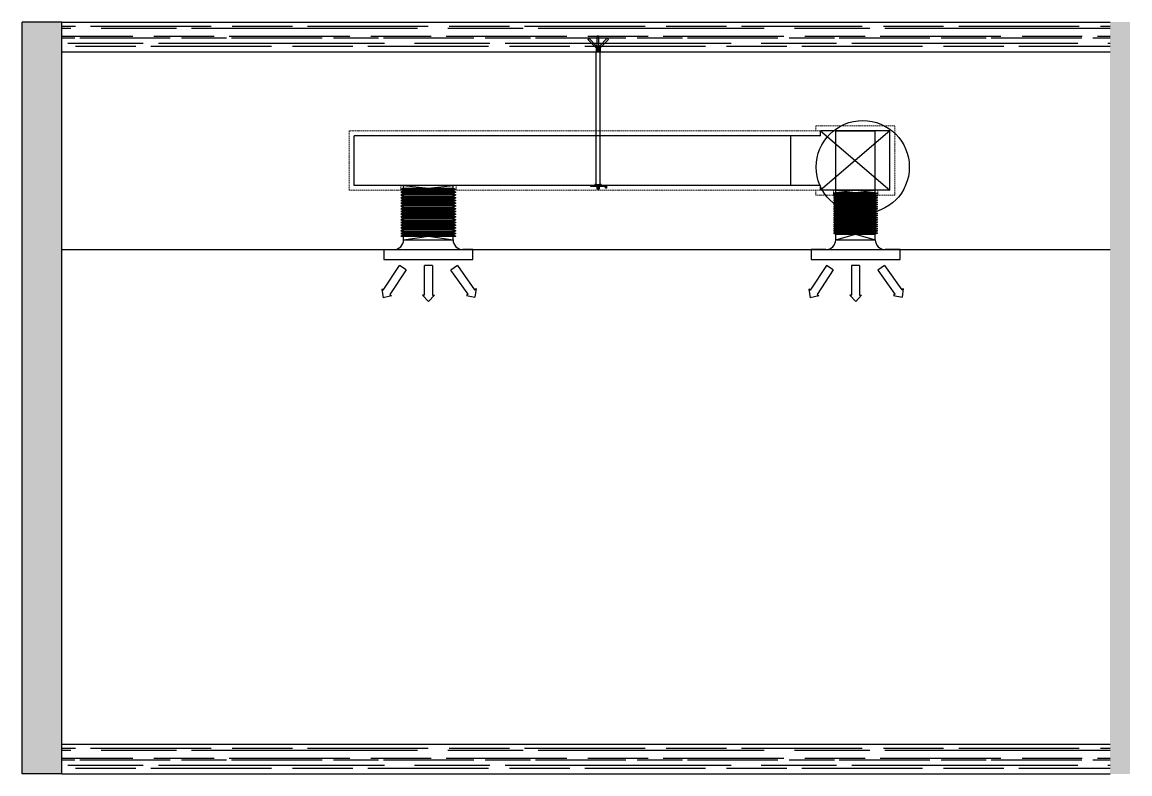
# Model space of a CAD drawing. Header units: millimetres. Extents: x -1288794 to 2153086, y -2701644 to -1335282.
# Drawn here: x 1098171 to 1103771, y -1346111 to -1342311 of the extents above; entities that cross this region are included whole.
import ezdxf

# ---------------------------------------------------------------- set-up
doc = ezdxf.new("R2010")
doc.units = ezdxf.units.MM
doc.header["$LTSCALE"] = 100
doc.linetypes.add('HIDDEN', pattern=[9.525, 6.35, -3.175])
for name, color, linetype in [('A-WALL-FULL', 8, 'Continuous'), ('AC-FAD', 6, 'Continuous'), ('AC-SAD', 3, 'Continuous'), ('FALSE-CEILING-LEVEL', 5, 'Continuous'), ('M-HANGER', 30, 'Continuous')]:
    doc.layers.add(name, color=color, linetype=linetype)
doc.layers.add('INSULATION', color=1, linetype='Continuous', lineweight=5)

msp = doc.modelspace()

# ---------------------------------------------------------------- hatches: boundary and pattern name
at = {"layer": 'A-WALL-FULL', "true_color": 0xf26722}
h = msp.add_hatch(dxfattribs=at)
h.set_pattern_fill('BRSTONE', color=30, scale=5)
h.set_pattern_definition([(0, (23387.41, 7702.42), (0, 41.91), []), (90, (23501.71, 7702.42), (-63.5, 41.91), [41.91, -41.91]), (90, (23489.01, 7702.42), (-63.5, 41.91), [41.91, -41.91]), (0, (23501.71, 7709.405), (63.5, 41.91), [-114.3, 12.7]), (0, (23501.71, 7716.39), (63.5, 41.91), [-114.3, 12.7]), (0, (23501.71, 7723.375), (63.5, 41.91), [-114.3, 12.7]), (0, (23501.71, 7730.36), (63.5, 41.91), [-114.3, 12.7]), (0, (23501.71, 7737.345), (63.5, 41.91), [-114.3, 12.7])])
h.paths.add_polyline_path([(1098370.6, -1346110.6), (1098170.6, -1346110.6), (1098170.6, -1342310.6), (1098370.6, -1342310.6)])
at = {"layer": 'A-WALL-FULL', "true_color": 0xed1f24}
h = msp.add_hatch(dxfattribs=at)
h.set_pattern_fill('AR-RROOF', color=240, scale=3)
h.set_pattern_definition([(0, (23387.41, 11352.42), (167.64, 76.2), [1143, -152.4, 381, -76.2]), (0, (23488.75, 11390.52), (-76.2, 101.346), [228.6, -25.146, 457.2, -57.15]), (0, (23425.51, 11417.19), (396.24, 51.054), [609.6, -106.68, 304.8, -76.2])])
h.paths.add_polyline_path([(1103670.6, -1342310.6), (1098370.6, -1342310.6), (1098370.6, -1342460.6), (1103670.6, -1342460.6)])
at = {"layer": 'A-WALL-FULL', "true_color": 0xf26722}
h = msp.add_hatch(dxfattribs=at)
h.set_pattern_fill('BRSTONE', color=30, scale=2)
h.set_pattern_definition([(0, (23387.409, 7702.42), (0, 16.764), []), (90, (23433.129, 7702.42), (-25.4, 16.764), [16.764, -16.764]), (90, (23428.049, 7702.42), (-25.4, 16.764), [16.764, -16.764]), (0, (23433.129, 7705.214), (25.4, 16.764), [-45.72, 5.08]), (0, (23433.129, 7708.008), (25.4, 16.764), [-45.72, 5.08]), (0, (23433.129, 7710.802), (25.4, 16.764), [-45.72, 5.08]), (0, (23433.129, 7713.596), (25.4, 16.764), [-45.72, 5.08]), (0, (23433.129, 7716.39), (25.4, 16.764), [-45.72, 5.08])])
h.paths.add_polyline_path([(1103770.6, -1342310.6), (1103670.6, -1342310.6), (1103670.6, -1346110.6), (1103770.6, -1346110.6)])
at = {"layer": 'A-WALL-FULL', "true_color": 0xed1f24}
h = msp.add_hatch(dxfattribs=at)
h.set_pattern_fill('AR-RROOF', color=240, scale=3)
h.set_pattern_definition([(0, (23387.41, 7702.42), (167.64, 76.2), [1143, -152.4, 381, -76.2]), (0, (23488.75, 7740.52), (-76.2, 101.346), [228.6, -25.146, 457.2, -57.15]), (0, (23425.51, 7767.19), (396.24, 51.054), [609.6, -106.68, 304.8, -76.2])])
h.paths.add_polyline_path([(1103670.6, -1345960.6), (1098370.6, -1345960.6), (1098370.6, -1346110.6), (1103670.6, -1346110.6)])

# ---------------------------------------------------------------- linework, layer by layer
at = {"layer": 'A-WALL-FULL'}
for p, q in [((1098170.6, -1346110.6), (1098170.6, -1342310.6)), ((1098370.6, -1342310.6), (1098170.6, -1342310.6)), ((1098370.6, -1346110.6), (1098370.6, -1342310.6)), ((1098370.6, -1342310.6), (1103670.6, -1342310.6)), ((1098370.6, -1342460.6), (1103670.6, -1342460.6)), ((1098370.6, -1345960.6), (1103670.6, -1345960.6)), ((1098370.6, -1346110.6), (1098170.6, -1346110.6)), ((1098370.6, -1346110.6), (1103670.6, -1346110.6))]:
    msp.add_line(p, q, dxfattribs=at)
at = {"layer": 'AC-FAD'}
msp.add_circle((1102420.3, -1343043.2), 235.3, dxfattribs=at)
at = {"layer": 'AC-SAD'}
for p, q in [((1102207.4, -1342860.6), (1102557.4, -1343160.6)), ((1102557.4, -1342860.6), (1102207.4, -1343160.6)), ((1102207.4, -1342885.6), (1102207.4, -1342860.6)), ((1102557.4, -1342860.6), (1102207.4, -1342860.6)), ((1102557.4, -1343160.6), (1102557.4, -1342860.6)), ((1102207.4, -1342885.6), (1099849.2, -1342885.6)), ((1099849.2, -1343135.6), (1099849.2, -1342885.6)), ((1102057.4, -1343135.6), (1102057.4, -1342885.6)), ((1102207.4, -1343135.6), (1099849.2, -1343135.6)), ((1100099.2, -1343149.5), (1100085.4, -1343156.5)), ((1100085.4, -1343156.5), (1100363.1, -1343156.5)), ((1100085.4, -1343156.5), (1100099.2, -1343163.4)), ((1100099.2, -1343410.6), (1100099.2, -1343135.6)), ((1100099.2, -1343135.6), (1100224.2, -1343149.5)), ((1100099.2, -1343149.5), (1100349.2, -1343149.5)), ((1100224.2, -1343149.5), (1100349.2, -1343135.6)), ((1100349.2, -1343410.6), (1100349.2, -1343135.6)), ((1100349.2, -1343149.5), (1100363.1, -1343156.5)), ((1100363.1, -1343156.5), (1100349.2, -1343163.4)), ((1102207.4, -1343160.6), (1102207.4, -1343135.6)), ((1100099.2, -1343163.4), (1100085.4, -1343170.4)), ((1100085.4, -1343170.4), (1100363.1, -1343170.4)), ((1100085.4, -1343170.4), (1100099.2, -1343177.3)), ((1100099.2, -1343177.3), (1100085.4, -1343184.3)), ((1100085.4, -1343184.3), (1100363.1, -1343184.3)), ((1100085.4, -1343184.3), (1100099.2, -1343191.2)), ((1100099.2, -1343191.2), (1100085.4, -1343198.1)), ((1100085.4, -1343198.1), (1100363.1, -1343198.1)), ((1100085.4, -1343198.1), (1100099.2, -1343205.1)), ((1100099.2, -1343205.1), (1100085.4, -1343212)), ((1100085.4, -1343212), (1100363.1, -1343212)), ((1100085.4, -1343212), (1100099.2, -1343219)), ((1100099.2, -1343163.4), (1100349.2, -1343163.4)), ((1100099.2, -1343177.3), (1100349.2, -1343177.3)), ((1100099.2, -1343191.2), (1100349.2, -1343191.2)), ((1100099.2, -1343205.1), (1100349.2, -1343205.1)), ((1100349.2, -1343163.4), (1100363.1, -1343170.4)), ((1100363.1, -1343170.4), (1100349.2, -1343177.3)), ((1100349.2, -1343177.3), (1100363.1, -1343184.3)), ((1100363.1, -1343184.3), (1100349.2, -1343191.2)), ((1100349.2, -1343191.2), (1100363.1, -1343198.1)), ((1100363.1, -1343198.1), (1100349.2, -1343205.1)), ((1100349.2, -1343205.1), (1100363.1, -1343212)), ((1100363.1, -1343212), (1100349.2, -1343219)), ((1102557.4, -1343160.6), (1102207.4, -1343160.6)), ((1102283.7, -1343171.8), (1102272.6, -1343177.3)), ((1102272.6, -1343177.3), (1102494.8, -1343177.3)), ((1102272.6, -1343177.3), (1102283.7, -1343182.9)), ((1102283.7, -1343182.9), (1102272.6, -1343188.4)), ((1102272.6, -1343188.4), (1102494.8, -1343188.4)), ((1102272.6, -1343188.4), (1102283.7, -1343194)), ((1102283.7, -1343194), (1102272.6, -1343199.5)), ((1102272.6, -1343199.5), (1102494.8, -1343199.5)), ((1102272.6, -1343199.5), (1102283.7, -1343205.1)), ((1102283.7, -1343205.1), (1102272.6, -1343210.6)), ((1102272.6, -1343210.6), (1102494.8, -1343210.6)), ((1102272.6, -1343210.6), (1102283.7, -1343216.2)), ((1102283.7, -1343160.6), (1102483.7, -1343160.6)), ((1102283.7, -1343410.6), (1102283.7, -1343160.6)), ((1102283.7, -1343160.6), (1102383.7, -1343171.8)), ((1102283.7, -1343171.8), (1102483.7, -1343171.8)), ((1102283.7, -1343182.9), (1102483.7, -1343182.9)), ((1102283.7, -1343194), (1102483.7, -1343194)), ((1102283.7, -1343205.1), (1102483.7, -1343205.1)), ((1102339.3, -1343171.8), (1102483.7, -1343171.8)), ((1102383.7, -1343171.8), (1102483.7, -1343160.6)), ((1102483.7, -1343410.6), (1102483.7, -1343160.6)), ((1102483.7, -1343171.8), (1102494.8, -1343177.3)), ((1102494.8, -1343177.3), (1102483.7, -1343182.9)), ((1102483.7, -1343182.9), (1102494.8, -1343188.4)), ((1102494.8, -1343188.4), (1102483.7, -1343194)), ((1102483.7, -1343194), (1102494.8, -1343199.5)), ((1102494.8, -1343199.5), (1102483.7, -1343205.1)), ((1102483.7, -1343205.1), (1102494.8, -1343210.6)), ((1102494.8, -1343210.6), (1102483.7, -1343216.2)), ((1100099.2, -1343219), (1100085.4, -1343225.9)), ((1100085.4, -1343225.9), (1100363.1, -1343225.9)), ((1100085.4, -1343225.9), (1100099.2, -1343232.9)), ((1100099.2, -1343232.9), (1100085.4, -1343239.8)), ((1100085.4, -1343239.8), (1100363.1, -1343239.8)), ((1100085.4, -1343239.8), (1100099.2, -1343246.8)), ((1100099.2, -1343246.8), (1100085.4, -1343253.7)), ((1100085.4, -1343253.7), (1100363.1, -1343253.7)), ((1100085.4, -1343253.7), (1100099.2, -1343260.6)), ((1100099.2, -1343260.6), (1100085.4, -1343267.6)), ((1100085.4, -1343267.6), (1100363.1, -1343267.6)), ((1100085.4, -1343267.6), (1100099.2, -1343274.5)), ((1100099.2, -1343219), (1100349.2, -1343219)), ((1100099.2, -1343232.9), (1100349.2, -1343232.9)), ((1100099.2, -1343246.8), (1100349.2, -1343246.8)), ((1100099.2, -1343260.6), (1100349.2, -1343260.6)), ((1100349.2, -1343219), (1100363.1, -1343225.9)), ((1100363.1, -1343225.9), (1100349.2, -1343232.9)), ((1100349.2, -1343232.9), (1100363.1, -1343239.8)), ((1100363.1, -1343239.8), (1100349.2, -1343246.8)), ((1100349.2, -1343246.8), (1100363.1, -1343253.7)), ((1100363.1, -1343253.7), (1100349.2, -1343260.6)), ((1100349.2, -1343260.6), (1100363.1, -1343267.6)), ((1100363.1, -1343267.6), (1100349.2, -1343274.5)), ((1102283.7, -1343216.2), (1102272.6, -1343221.8)), ((1102272.6, -1343221.8), (1102494.8, -1343221.8)), ((1102272.6, -1343221.8), (1102283.7, -1343227.3)), ((1102283.7, -1343227.3), (1102272.6, -1343232.9)), ((1102272.6, -1343232.9), (1102494.8, -1343232.9)), ((1102272.6, -1343232.9), (1102283.7, -1343238.4)), ((1102283.7, -1343238.4), (1102272.6, -1343244)), ((1102272.6, -1343244), (1102494.8, -1343244)), ((1102272.6, -1343244), (1102283.7, -1343249.5)), ((1102283.7, -1343249.5), (1102272.6, -1343255.1)), ((1102272.6, -1343255.1), (1102494.8, -1343255.1)), ((1102272.6, -1343255.1), (1102283.7, -1343260.6)), ((1102283.7, -1343260.6), (1102272.6, -1343266.2)), ((1102272.6, -1343266.2), (1102494.8, -1343266.2)), ((1102272.6, -1343266.2), (1102283.7, -1343271.8)), ((1102283.7, -1343271.8), (1102272.6, -1343277.3)), ((1102283.7, -1343216.2), (1102483.7, -1343216.2)), ((1102283.7, -1343227.3), (1102483.7, -1343227.3)), ((1102283.7, -1343238.4), (1102483.7, -1343238.4)), ((1102283.7, -1343249.5), (1102483.7, -1343249.5)), ((1102283.7, -1343260.6), (1102483.7, -1343260.6)), ((1102283.7, -1343271.8), (1102483.7, -1343271.8)), ((1102483.7, -1343216.2), (1102494.8, -1343221.8)), ((1102494.8, -1343221.8), (1102483.7, -1343227.3)), ((1102483.7, -1343227.3), (1102494.8, -1343232.9)), ((1102494.8, -1343232.9), (1102483.7, -1343238.4)), ((1102483.7, -1343238.4), (1102494.8, -1343244)), ((1102494.8, -1343244), (1102483.7, -1343249.5)), ((1102483.7, -1343249.5), (1102494.8, -1343255.1)), ((1102494.8, -1343255.1), (1102483.7, -1343260.6)), ((1102483.7, -1343260.6), (1102494.8, -1343266.2)), ((1102494.8, -1343266.2), (1102483.7, -1343271.8)), ((1102483.7, -1343271.8), (1102494.8, -1343277.3)), ((1100099.2, -1343274.5), (1100085.4, -1343281.5)), ((1100085.4, -1343281.5), (1100363.1, -1343281.5)), ((1100085.4, -1343281.5), (1100099.2, -1343288.4)), ((1100099.2, -1343288.4), (1100085.4, -1343295.4)), ((1100085.4, -1343295.4), (1100363.1, -1343295.4)), ((1100085.4, -1343295.4), (1100099.2, -1343302.3)), ((1100099.2, -1343302.3), (1100085.4, -1343309.3)), ((1100085.4, -1343309.3), (1100363.1, -1343309.3)), ((1100085.4, -1343309.3), (1100099.2, -1343316.2)), ((1100099.2, -1343316.2), (1100085.4, -1343323.1)), ((1100085.4, -1343323.1), (1100363.1, -1343323.1)), ((1100085.4, -1343323.1), (1100099.2, -1343330.1)), ((1100099.2, -1343274.5), (1100349.2, -1343274.5)), ((1100099.2, -1343288.4), (1100349.2, -1343288.4)), ((1100099.2, -1343302.3), (1100349.2, -1343302.3)), ((1100099.2, -1343316.2), (1100349.2, -1343316.2)), ((1100349.2, -1343274.5), (1100363.1, -1343281.5)), ((1100363.1, -1343281.5), (1100349.2, -1343288.4)), ((1100349.2, -1343288.4), (1100363.1, -1343295.4)), ((1100363.1, -1343295.4), (1100349.2, -1343302.3)), ((1100349.2, -1343302.3), (1100363.1, -1343309.3)), ((1100363.1, -1343309.3), (1100349.2, -1343316.2)), ((1100349.2, -1343316.2), (1100363.1, -1343323.1)), ((1100363.1, -1343323.1), (1100349.2, -1343330.1)), ((1102272.6, -1343277.3), (1102494.8, -1343277.3)), ((1102272.6, -1343277.3), (1102283.7, -1343282.9)), ((1102283.7, -1343282.9), (1102272.6, -1343288.4)), ((1102272.6, -1343288.4), (1102494.8, -1343288.4)), ((1102272.6, -1343288.4), (1102283.7, -1343294)), ((1102283.7, -1343294), (1102272.6, -1343299.5)), ((1102272.6, -1343299.5), (1102494.8, -1343299.5)), ((1102272.6, -1343299.5), (1102283.7, -1343305.1)), ((1102283.7, -1343305.1), (1102272.6, -1343310.6)), ((1102272.6, -1343310.6), (1102494.8, -1343310.6)), ((1102272.6, -1343310.6), (1102283.7, -1343316.2)), ((1102283.7, -1343316.2), (1102272.6, -1343321.8)), ((1102272.6, -1343321.8), (1102494.8, -1343321.8)), ((1102272.6, -1343321.8), (1102283.7, -1343327.3)), ((1102283.7, -1343327.3), (1102272.6, -1343332.9)), ((1102283.7, -1343282.9), (1102483.7, -1343282.9)), ((1102283.7, -1343294), (1102483.7, -1343294)), ((1102283.7, -1343305.1), (1102483.7, -1343305.1)), ((1102283.7, -1343316.2), (1102483.7, -1343316.2)), ((1102283.7, -1343327.3), (1102483.7, -1343327.3)), ((1102494.8, -1343277.3), (1102483.7, -1343282.9)), ((1102483.7, -1343282.9), (1102494.8, -1343288.4)), ((1102494.8, -1343288.4), (1102483.7, -1343294)), ((1102483.7, -1343294), (1102494.8, -1343299.5)), ((1102494.8, -1343299.5), (1102483.7, -1343305.1)), ((1102483.7, -1343305.1), (1102494.8, -1343310.6)), ((1102494.8, -1343310.6), (1102483.7, -1343316.2)), ((1102483.7, -1343316.2), (1102494.8, -1343321.8)), ((1102494.8, -1343321.8), (1102483.7, -1343327.3)), ((1102483.7, -1343327.3), (1102494.8, -1343332.9)), ((1100099.2, -1343330.1), (1100085.4, -1343337)), ((1100085.4, -1343337), (1100363.1, -1343337)), ((1100085.4, -1343337), (1100099.2, -1343344)), ((1100099.2, -1343344), (1100085.4, -1343350.9)), ((1100085.4, -1343350.9), (1100363.1, -1343350.9)), ((1100085.4, -1343350.9), (1100099.2, -1343357.9)), ((1100099.2, -1343357.9), (1100085.4, -1343364.8)), ((1100085.4, -1343364.8), (1100363.1, -1343364.8)), ((1100085.4, -1343364.8), (1100099.2, -1343371.8)), ((1100099.2, -1343371.8), (1100085.4, -1343378.7)), ((1100085.4, -1343378.7), (1100363.1, -1343378.7)), ((1100085.4, -1343378.7), (1100099.2, -1343385.6)), ((1100099.2, -1343330.1), (1100349.2, -1343330.1)), ((1100099.2, -1343344), (1100349.2, -1343344)), ((1100099.2, -1343357.9), (1100349.2, -1343357.9)), ((1100099.2, -1343371.8), (1100349.2, -1343371.8)), ((1100349.2, -1343330.1), (1100363.1, -1343337)), ((1100363.1, -1343337), (1100349.2, -1343344)), ((1100349.2, -1343344), (1100363.1, -1343350.9)), ((1100363.1, -1343350.9), (1100349.2, -1343357.9)), ((1100349.2, -1343357.9), (1100363.1, -1343364.8)), ((1100363.1, -1343364.8), (1100349.2, -1343371.8)), ((1100349.2, -1343371.8), (1100363.1, -1343378.7)), ((1100363.1, -1343378.7), (1100349.2, -1343385.6)), ((1102272.6, -1343332.9), (1102494.8, -1343332.9)), ((1102272.6, -1343332.9), (1102283.7, -1343338.4)), ((1102283.7, -1343338.4), (1102272.6, -1343344)), ((1102272.6, -1343344), (1102494.8, -1343344)), ((1102272.6, -1343344), (1102283.7, -1343349.5)), ((1102283.7, -1343349.5), (1102272.6, -1343355.1)), ((1102272.6, -1343355.1), (1102494.8, -1343355.1)), ((1102272.6, -1343355.1), (1102283.7, -1343360.6)), ((1102283.7, -1343360.6), (1102272.6, -1343366.2)), ((1102272.6, -1343366.2), (1102494.8, -1343366.2)), ((1102272.6, -1343366.2), (1102283.7, -1343371.8)), ((1102283.7, -1343371.8), (1102272.6, -1343377.3)), ((1102272.6, -1343377.3), (1102494.8, -1343377.3)), ((1102272.6, -1343377.3), (1102283.7, -1343382.9)), ((1102283.7, -1343338.4), (1102483.7, -1343338.4)), ((1102283.7, -1343349.5), (1102483.7, -1343349.5)), ((1102283.7, -1343360.6), (1102483.7, -1343360.6)), ((1102283.7, -1343371.8), (1102483.7, -1343371.8)), ((1102283.7, -1343382.9), (1102483.7, -1343382.9)), ((1102283.7, -1343410.6), (1102383.7, -1343382.9)), ((1102383.7, -1343382.9), (1102483.7, -1343410.6)), ((1102494.8, -1343332.9), (1102483.7, -1343338.4)), ((1102483.7, -1343338.4), (1102494.8, -1343344)), ((1102494.8, -1343344), (1102483.7, -1343349.5)), ((1102483.7, -1343349.5), (1102494.8, -1343355.1)), ((1102494.8, -1343355.1), (1102483.7, -1343360.6)), ((1102483.7, -1343360.6), (1102494.8, -1343366.2)), ((1102494.8, -1343366.2), (1102483.7, -1343371.8)), ((1102483.7, -1343371.8), (1102494.8, -1343377.3)), ((1102494.8, -1343377.3), (1102483.7, -1343382.9)), ((1100099.2, -1343385.6), (1100085.4, -1343392.6)), ((1100085.4, -1343392.6), (1100363.1, -1343392.6)), ((1100099.2, -1343385.6), (1100349.2, -1343385.6)), ((1100099.2, -1343410.6), (1100224.2, -1343392.6)), ((1100099.2, -1343410.6), (1100349.2, -1343410.6)), ((1100224.2, -1343392.6), (1100349.2, -1343410.6)), ((1100349.2, -1343385.6), (1100363.1, -1343392.6)), ((1102283.7, -1343410.6), (1102483.7, -1343410.6)), ((1099999.2, -1343460.6), (1099999.2, -1343510.6)), ((1099999.2, -1343460.6), (1100449.2, -1343460.6)), ((1099999.2, -1343460.6), (1100049.2, -1343460.6)), ((1100449.2, -1343460.6), (1100399.2, -1343460.6)), ((1100449.2, -1343510.6), (1100449.2, -1343460.6)), ((1102158.7, -1343460.6), (1102608.7, -1343460.6)), ((1102233.7, -1343460.6), (1102158.7, -1343460.6)), ((1102158.7, -1343460.6), (1102158.7, -1343510.6)), ((1102608.7, -1343460.6), (1102533.7, -1343460.6)), ((1102608.7, -1343510.6), (1102608.7, -1343460.6)), ((1099996.4, -1343666.2), (1100078.4, -1343540.6)), ((1099999.2, -1343510.6), (1100449.2, -1343510.6)), ((1100111.9, -1343562.5), (1100077.8, -1343540.2)), ((1100245, -1343540.6), (1100204.2, -1343540.6)), ((1100205, -1343690.6), (1100205, -1343540.6)), ((1100245, -1343540.6), (1100245, -1343690.6)), ((1100371, -1343540.6), (1100337.7, -1343564.2)), ((1100371, -1343540.6), (1100457.5, -1343663.2)), ((1102155.9, -1343666.2), (1102237.9, -1343540.6)), ((1102158.7, -1343510.6), (1102608.7, -1343510.6)), ((1102271.4, -1343562.5), (1102237.3, -1343540.2)), ((1102404.5, -1343540.6), (1102363.7, -1343540.6)), ((1102364.5, -1343690.6), (1102364.5, -1343540.6)), ((1102404.5, -1343540.6), (1102404.5, -1343690.6)), ((1102530.5, -1343540.6), (1102497.2, -1343564.2)), ((1102530.5, -1343540.6), (1102617, -1343663.2)), ((1100111.9, -1343562.5), (1100029.9, -1343688.1)), ((1100424.9, -1343686.2), (1100338.3, -1343563.7)), ((1102271.4, -1343562.5), (1102189.4, -1343688.1)), ((1102584.3, -1343686.2), (1102497.8, -1343563.7)), ((1099996.4, -1343666.2), (1099988.1, -1343660.8)), ((1099988.1, -1343660.8), (1099995.7, -1343703.9)), ((1100457.5, -1343663.2), (1100465.7, -1343657.4)), ((1100465.7, -1343657.4), (1100459.6, -1343700.8)), ((1102155.9, -1343666.2), (1102147.5, -1343660.8)), ((1102147.5, -1343660.8), (1102155.2, -1343703.9)), ((1102617, -1343663.2), (1102625.2, -1343657.4)), ((1102625.2, -1343657.4), (1102619.1, -1343700.8)), ((1100038.3, -1343693.6), (1099995.7, -1343703.9)), ((1100029.9, -1343688.1), (1100038.3, -1343693.6)), ((1100205, -1343690.6), (1100195, -1343690.6)), ((1100195, -1343690.6), (1100225, -1343722.5)), ((1100255, -1343690.6), (1100225, -1343722.5)), ((1100245, -1343690.6), (1100255, -1343690.6)), ((1100424.9, -1343686.2), (1100416.7, -1343692)), ((1100416.7, -1343692), (1100459.6, -1343700.8)), ((1102197.8, -1343693.6), (1102155.2, -1343703.9)), ((1102189.4, -1343688.1), (1102197.8, -1343693.6)), ((1102364.5, -1343690.6), (1102354.5, -1343690.6)), ((1102354.5, -1343690.6), (1102384.5, -1343722.5)), ((1102414.5, -1343690.6), (1102384.5, -1343722.5)), ((1102404.5, -1343690.6), (1102414.5, -1343690.6)), ((1102584.3, -1343686.2), (1102576.2, -1343692)), ((1102576.2, -1343692), (1102619.1, -1343700.8))]:
    msp.add_line(p, q, dxfattribs=at)
at = {"layer": 'AC-SAD', "color": 1, "linetype": 'HIDDEN'}
for p, q in [((1102283.7, -1343160.6), (1102283.7, -1342860.6)), ((1102283.7, -1342860.6), (1102483.7, -1342860.6)), ((1102483.7, -1343160.6), (1102483.7, -1342860.6)), ((1102283.7, -1343160.6), (1102483.7, -1343160.6))]:
    msp.add_line(p, q, dxfattribs=at)
at = {"layer": 'AC-SAD'}
for centre, start, end in [((1100049.2, -1343410.6), 270, 0), ((1100399.2, -1343410.6), 180, 270), ((1102233.7, -1343410.6), 270, 0), ((1102533.7, -1343410.6), 180, 270)]:
    msp.add_arc(centre, 50, start, end, dxfattribs=at)
at = {"layer": 'FALSE-CEILING-LEVEL'}
msp.add_line((1098370.6, -1343460.6), (1103670.6, -1343460.6), dxfattribs=at)
at = {"layer": 'INSULATION', "linetype": 'HIDDEN', "ltscale": 0.01}
for p, q in [((1102232.4, -1342860.6), (1099824.2, -1342860.6)), ((1099824.2, -1343160.6), (1099824.2, -1342860.6)), ((1102582.4, -1342835.6), (1102182.4, -1342835.6)), ((1102182.4, -1342860.6), (1102182.4, -1342835.6)), ((1102582.4, -1343185.6), (1102582.4, -1342835.6)), ((1100084.7, -1343160.6), (1100084.7, -1343135.6)), ((1100363.9, -1343160.6), (1100363.9, -1343135.6)), ((1100084.7, -1343160.6), (1099824.2, -1343160.6)), ((1102232.4, -1343160.6), (1100363.9, -1343160.6)), ((1102182.4, -1343185.6), (1102182.4, -1343160.6)), ((1102272.6, -1343185.6), (1102182.4, -1343185.6)), ((1102272.6, -1343185.6), (1102272.6, -1343160.6)), ((1102496, -1343185.6), (1102496, -1343160.6)), ((1102582.4, -1343185.6), (1102496, -1343185.6))]:
    msp.add_line(p, q, dxfattribs=at)
at = {"layer": 'M-HANGER'}
for p, q in [((1101035.2, -1342392.2), (1101029.6, -1342397.8)), ((1101071.9, -1342440.6), (1101029.6, -1342397.8)), ((1101077.9, -1342435.3), (1101035.2, -1342392.2)), ((1101077.9, -1342435.3), (1101077.9, -1342380.6)), ((1101077.9, -1342380.6), (1101085.9, -1342380.6)), ((1101085.9, -1342435.3), (1101085.9, -1342380.6)), ((1101085.9, -1342435.3), (1101128.6, -1342392.2)), ((1101091.9, -1342440.6), (1101134.3, -1342397.8)), ((1101128.6, -1342392.2), (1101134.3, -1342397.8)), ((1101071.9, -1342440.6), (1101071.9, -1342460.6)), ((1101091.9, -1342440.6), (1101071.9, -1342460.6)), ((1101086.3, -1342440.6), (1101071.9, -1342455)), ((1101086.8, -1342440.6), (1101071.9, -1342455.6)), ((1101080.6, -1342440.6), (1101071.9, -1342449.3)), ((1101081.2, -1342440.6), (1101071.9, -1342449.9)), ((1101075, -1342440.6), (1101071.9, -1342443.7)), ((1101075.5, -1342440.6), (1101071.9, -1342444.2)), ((1101091.9, -1342440.6), (1101071.9, -1342440.6)), ((1101071.9, -1343130.6), (1101071.9, -1342460.6)), ((1101091.9, -1342441.2), (1101072.5, -1342460.6)), ((1101091.9, -1342446.3), (1101077.6, -1342460.6)), ((1101091.9, -1342446.9), (1101078.1, -1342460.6)), ((1101091.9, -1342452), (1101083.2, -1342460.6)), ((1101091.9, -1342452.5), (1101083.8, -1342460.6)), ((1101091.9, -1342457.6), (1101088.9, -1342460.6)), ((1101091.9, -1342458.2), (1101089.5, -1342460.6)), ((1101091.9, -1342440.6), (1101091.9, -1342460.6)), ((1101091.9, -1343130.6), (1101091.9, -1342460.6)), ((1101044.5, -1343135.6), (1101119.5, -1343135.6)), ((1101044.5, -1343135.6), (1101124.5, -1343135.6)), ((1101044.5, -1343135.6), (1101044.5, -1343140.6)), ((1101044.5, -1343140.6), (1101119.5, -1343140.6)), ((1101066.4, -1343131.6), (1101066.4, -1343135.6)), ((1101067.4, -1343130.6), (1101096.4, -1343130.6)), ((1101069.4, -1343135.6), (1101094.4, -1343135.6)), ((1101069.4, -1343135.6), (1101094.4, -1343135.6)), ((1101077, -1343155.6), (1101077, -1343140.6)), ((1101087, -1343155.6), (1101077, -1343155.6)), ((1101087, -1343140.6), (1101087, -1343155.6)), ((1101097.4, -1343131.6), (1101097.4, -1343135.6)), ((1101119.5, -1343140.6), (1101119.5, -1343150.6)), ((1101119.5, -1343150.6), (1101119.5, -1343140.6)), ((1101124.5, -1343150.6), (1101119.5, -1343150.6)), ((1101124.5, -1343135.6), (1101124.5, -1343150.6))]:
    msp.add_line(p, q, dxfattribs=at)
for points in [[(1101077.8, -1343146.5), (1101087, -1343142.5), (1101086.2, -1343140.7), (1101077, -1343144.7)], [(1101077.8, -1343149.3), (1101087, -1343145.4), (1101086.2, -1343143.5), (1101077, -1343147.5)], [(1101077.8, -1343152.1), (1101087, -1343148.2), (1101086.2, -1343146.3), (1101077, -1343150.3)], [(1101077.8, -1343155.2), (1101087, -1343151.2), (1101086.2, -1343149.4), (1101077, -1343153.4)]]:
    msp.add_lwpolyline(points, close=True, dxfattribs=at)
msp.add_lwpolyline([(1101083.6, -1343155.6), (1101087, -1343154.2), (1101086.2, -1343152.4), (1101078.6, -1343155.6)], dxfattribs=at)
for centre, start, end in [((1101067.4, -1343131.6), 90, 180), ((1101096.4, -1343131.6), 0, 90)]:
    msp.add_arc(centre, 1, start, end, dxfattribs=at)

doc.saveas('drawing.dxf')
